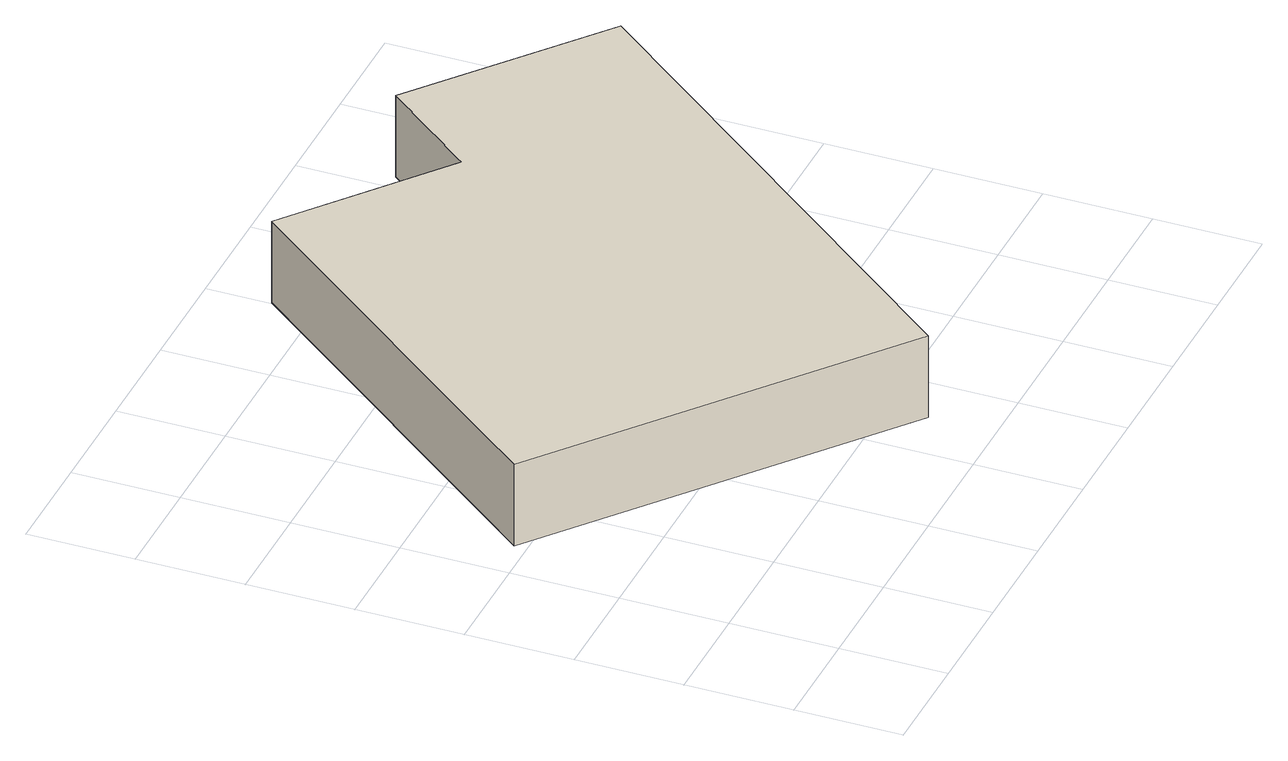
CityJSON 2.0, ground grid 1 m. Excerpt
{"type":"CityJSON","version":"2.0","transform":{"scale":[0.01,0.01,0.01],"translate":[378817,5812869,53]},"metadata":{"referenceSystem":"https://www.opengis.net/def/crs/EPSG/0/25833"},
"CityObjects":{
"building1":{"type":"Building","attributes":{"Gemeindeschluessel":"11000006","BezugspunktDach":"2200","function":"31001_2420","measuredHeight":0.824,"storeysAboveGround":1},"address":[{"country":"Germany","locality":"Berlin","thoroughfareNumber":"8099 (1)","thoroughfareName":"Fischerhüttenweg"}],"geometry":[{"type":"Solid","lod":"1","boundaries":[[[[0,1,2,3,4,5]],[[6,7,8,9,10,11]],[[6,11,5,4]],[[7,6,4,3]],[[8,7,3,2]],[[9,8,2,1]],[[10,9,1,0]],[[11,10,0,5]]]]}]}
},
"vertices":[
[352,62,153],[686,479,153],[517,615,153],[445,526,153],[302,640,153],[40,312,153],[302,640,70],[445,526,70],[517,615,70],[686,479,70],[352,62,70],[40,312,70]
]}
